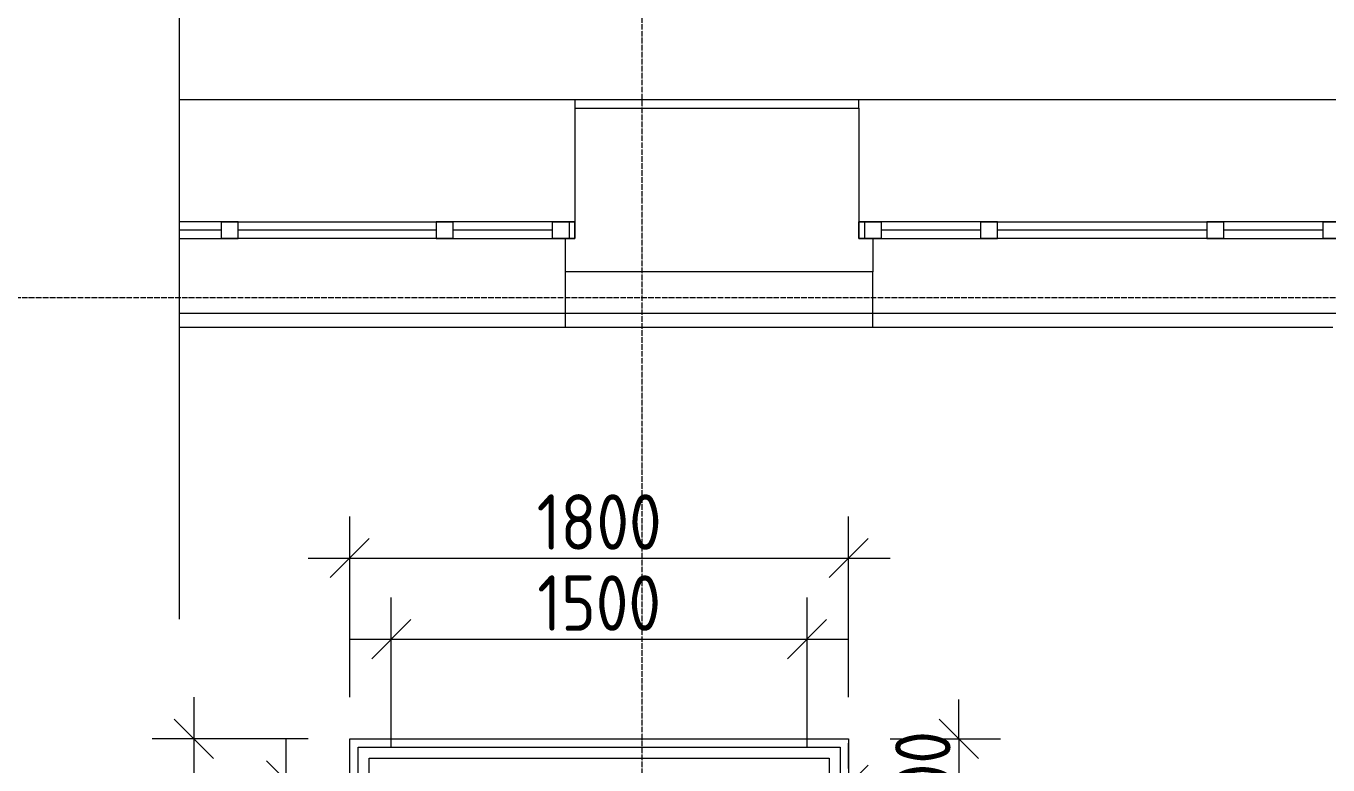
# Model space of a CAD drawing. Header units: millimetres. Extents: x 504091 to 2165846, y 135022 to 442887.
# Drawn here: x 1018545 to 1023243, y 327809 to 330475 of the extents above; entities that cross this region are included whole.
import ezdxf

# ---------------------------------------------------------------- set-up
doc = ezdxf.new("R2010")
doc.units = ezdxf.units.MM
doc.linetypes.add('ADSK_Линия сетки', pattern=[25, 20, -2.5, 0, -2.5])
doc.linetypes.add('осеваяX2', pattern=[4, 2.5, -0.5, 0.5, -0.5])
doc.layers.get('Defpoints').update_dxf_attribs({"color": 255})
for name, color, linetype, lineweight in [('+АР_Вспомогательная', 7, 'Continuous', 9), ('Ограждение', 7, 'Continuous', 18), ('Оси', 165, 'осеваяX2', 13), ('Пандусы', 7, 'Continuous', 18), ('размеры', 7, 'Continuous', 9)]:
    doc.layers.add(name, color=color, linetype=linetype, lineweight=lineweight)
doc.layers.add('PDF _Подложка без мебели', color=7, linetype='Continuous')
doc.styles.add('GOST Common_3', font='GOST_Common.ttf', dxfattribs={"height": 250})
doc.styles.add('GOST Common_6', font='GOST_Common.ttf', dxfattribs={"width": 0.9, "height": 200})
doc.dimstyles.new('ADSK_Основной_2_5_мм_округление_до_1', dxfattribs={"dimscale": 304.8, "dimtxt": 251.428749, "dimasz": 0.463911, "dimexe": 0.492126, "dimexo": 0.492126, "dimgap": 0.098425, "dimtad": 1, "dimdec": 0, "dimdsep": 46, "dimtxsty": 'GOST Common_3', "dimblk1": 'OBLIQUE', "dimblk2": 'OBLIQUE', "dimsah": 1, "dimcen": 0.09, "dimdle": 0.492126, "dimazin": 2, "dimtfac": 1, "dimtdec": 4, "dimtix": 1, "dimtmove": 0, "dimatfit": 3, "dimfxl": 0, "dimtvp": 1, "dimtolj": 1, "dimtzin": 0, "dimlwd": 20, "dimlwe": 20, "dimarcsym": 0})

# ---------------------------------------------------------------- blocks, each defined once
blk = doc.blocks.new('Ограждение - Ограждение-2039147-План 1-го этажа')
at = {"layer": 'Ограждение'}
for p, q in [((9124.3, 173.3), (10864.3, 173.3)), ((9124.3, -1566.7), (9124.3, 173.3)), ((10864.3, 173.3), (10864.3, -126.7)), ((9164.3, 133.3), (10824.3, 133.3)), ((9164.3, -1526.7), (9164.3, 133.3)), ((10824.3, 133.3), (10824.3, -166.7))]:
    blk.add_line(p, q, dxfattribs=at)
blk = doc.blocks.new('_Oblique')
at = {"color": 0, "linetype": 'ByBlock', "lineweight": -2}
blk.add_line((-0.5, -0.5), (0.5, 0.5), dxfattribs=at)
blk = doc.blocks.new('*D962')
at = {"layer": 'Defpoints', "color": 0, "lineweight": 20, "transparency": 16777216}
for p in [(1021363.4, 328263.2), (1019863.4, 327723.3), (1021363.4, 327723.3)]:
    blk.add_point(p, dxfattribs=at)
at = {"layer": 'размеры', "color": 0, "transparency": 16777216}
for p, q in [((1019863.4, 327873.3), (1019863.4, 328413.2)), ((1021363.4, 327873.3), (1021363.4, 328413.2)), ((1019713.4, 328263.2), (1021513.4, 328263.2))]:
    blk.add_line(p, q, dxfattribs=at)
at = {"layer": 'размеры', "color": 0, "transparency": 16777216, "xscale": 141.4, "yscale": 141.4, "zscale": 141.4, "rotation": 180}
blk.add_blockref('_Oblique', (1019863.4, 328263.2), dxfattribs=at)
at = {"layer": 'размеры', "color": 0, "transparency": 16777216, "xscale": 141.4, "yscale": 141.4, "zscale": 141.4}
blk.add_blockref('_Oblique', (1021363.4, 328263.2), dxfattribs=at)
at = {"layer": 'размеры', "color": 0, "lineweight": 20, "transparency": 16777216, "insert": (1020613.4, 328393.2), "char_height": 200, "width": 700.591, "attachment_point": 5, "style": 'GOST Common_6'}
blk.add_mtext('\\A1;1500', dxfattribs=at)
blk = doc.blocks.new('*D963')
at = {"layer": 'Defpoints', "color": 0, "lineweight": 20, "transparency": 16777216}
for p in [(1019893.4, 327753.3), (1019483.3, 326253.3), (1019893.4, 326253.3)]:
    blk.add_point(p, dxfattribs=at)
at = {"layer": 'размеры', "color": 0, "transparency": 16777216}
for p, q in [((1019483.3, 327903.3), (1019483.3, 326103.3)), ((1019743.4, 327753.3), (1019333.3, 327753.3)), ((1019743.4, 326253.3), (1019333.3, 326253.3))]:
    blk.add_line(p, q, dxfattribs=at)
at = {"layer": 'размеры', "color": 0, "transparency": 16777216, "xscale": 141.4, "yscale": 141.4, "zscale": 141.4}
for p, rotation in [((1019483.3, 327753.3), 90), ((1019483.3, 326253.3), 270)]:
    blk.add_blockref('_Oblique', p, dxfattribs=dict(at, rotation=rotation))
at = {"layer": 'размеры', "color": 0, "lineweight": 20, "transparency": 16777216, "insert": (1019353.3, 327003.3), "char_height": 200, "width": 700.591, "attachment_point": 5, "rotation": 90, "style": 'GOST Common_6'}
blk.add_mtext('\\A1;1500', dxfattribs=at)
blk = doc.blocks.new('*D1006')
at = {"layer": 'Defpoints', "color": 0, "lineweight": 20, "transparency": 16777216}
for p in [(1021513.4, 328555.5), (1019713.4, 327903.3), (1021513.4, 327903.3)]:
    blk.add_point(p, dxfattribs=at)
at = {"layer": 'размеры', "color": 0, "transparency": 16777216}
for p, q in [((1019713.4, 328053.3), (1019713.4, 328705.5)), ((1021513.4, 328053.3), (1021513.4, 328705.5)), ((1019563.4, 328555.5), (1021663.4, 328555.5))]:
    blk.add_line(p, q, dxfattribs=at)
at = {"layer": 'размеры', "color": 0, "transparency": 16777216, "xscale": 141.4, "yscale": 141.4, "zscale": 141.4, "rotation": 180}
blk.add_blockref('_Oblique', (1019713.4, 328555.5), dxfattribs=at)
at = {"layer": 'размеры', "color": 0, "transparency": 16777216, "xscale": 141.4, "yscale": 141.4, "zscale": 141.4}
blk.add_blockref('_Oblique', (1021513.4, 328555.5), dxfattribs=at)
at = {"layer": 'размеры', "color": 0, "lineweight": 20, "transparency": 16777216, "insert": (1020613.4, 328685.5), "char_height": 200, "attachment_point": 5, "style": 'GOST Common_6'}
blk.add_mtext('\\A1;1800', dxfattribs=at)
blk = doc.blocks.new('*D1007')
at = {"layer": 'Defpoints', "color": 0, "lineweight": 20, "transparency": 16777216}
for p in [(1019713.4, 327903.3), (1019150.7, 326103.3), (1019713.4, 326103.3)]:
    blk.add_point(p, dxfattribs=at)
at = {"layer": 'размеры', "color": 0, "transparency": 16777216}
for p, q in [((1019150.7, 328053.3), (1019150.7, 325953.3)), ((1019563.4, 327903.3), (1019000.7, 327903.3)), ((1019563.4, 326103.3), (1019000.7, 326103.3))]:
    blk.add_line(p, q, dxfattribs=at)
at = {"layer": 'размеры', "color": 0, "transparency": 16777216, "xscale": 141.4, "yscale": 141.4, "zscale": 141.4}
for p, rotation in [((1019150.7, 327903.3), 90), ((1019150.7, 326103.3), 270)]:
    blk.add_blockref('_Oblique', p, dxfattribs=dict(at, rotation=rotation))
at = {"layer": 'размеры', "color": 0, "lineweight": 20, "transparency": 16777216, "insert": (1019020.7, 327003.3), "char_height": 200, "attachment_point": 5, "rotation": 90, "style": 'GOST Common_6'}
blk.add_mtext('\\A1;1800', dxfattribs=at)
blk = doc.blocks.new('*D1015')
at = {"layer": 'Defpoints', "color": 0, "lineweight": 20, "transparency": 16777216}
for p in [(1027828.4, 327737.4), (1021513.4, 327646), (1027828.4, 327646)]:
    blk.add_point(p, dxfattribs=at)
at = {"layer": 'размеры', "color": 0, "transparency": 16777216}
for p, q in [((1021513.4, 327796), (1021513.4, 327887.4)), ((1027828.4, 327796), (1027828.4, 327887.4)), ((1021363.4, 327737.4), (1027978.4, 327737.4))]:
    blk.add_line(p, q, dxfattribs=at)
at = {"layer": 'размеры', "color": 0, "transparency": 16777216, "xscale": 141.4, "yscale": 141.4, "zscale": 141.4, "rotation": 180}
blk.add_blockref('_Oblique', (1021513.4, 327737.4), dxfattribs=at)
at = {"layer": 'размеры', "color": 0, "transparency": 16777216, "xscale": 141.4, "yscale": 141.4, "zscale": 141.4}
blk.add_blockref('_Oblique', (1027828.4, 327737.4), dxfattribs=at)
at = {"layer": 'размеры', "color": 0, "lineweight": 20, "transparency": 16777216, "insert": (1024670.9, 327867.4), "char_height": 200, "attachment_point": 5, "style": 'GOST Common_6'}
blk.add_mtext('\\A1;6315', dxfattribs=at)
blk = doc.blocks.new('*D1022')
at = {"layer": 'Defpoints', "color": 0, "lineweight": 20, "transparency": 16777216}
for p in [(1021513.4, 327903.3), (1021513.4, 327603.3), (1021911.3, 327603.3)]:
    blk.add_point(p, dxfattribs=at)
at = {"layer": 'размеры', "color": 0, "transparency": 16777216}
for p, q in [((1021911.3, 327903.3), (1021911.3, 328044.7)), ((1021663.4, 327903.3), (1022061.3, 327903.3)), ((1021911.3, 327903.3), (1021911.3, 327603.3)), ((1021663.4, 327603.3), (1022061.3, 327603.3)), ((1021911.3, 327603.3), (1021911.3, 327461.9))]:
    blk.add_line(p, q, dxfattribs=at)
at = {"layer": 'размеры', "color": 0, "transparency": 16777216, "xscale": 141.4, "yscale": 141.4, "zscale": 141.4}
for p, rotation in [((1021911.3, 327903.3), 270), ((1021911.3, 327603.3), 90)]:
    blk.add_blockref('_Oblique', p, dxfattribs=dict(at, rotation=rotation))
at = {"layer": 'размеры', "color": 0, "lineweight": 20, "transparency": 16777216, "insert": (1021781.3, 327753.3), "char_height": 200, "attachment_point": 5, "rotation": 90, "style": 'GOST Common_6'}
blk.add_mtext('\\A1;300', dxfattribs=at)

msp = doc.modelspace()

# ---------------------------------------------------------------- linework, layer by layer
at = {"layer": '+АР_Вспомогательная', "color": 7, "linetype": 'Continuous', "ltscale": 50}
msp.add_lwpolyline([(1019098.3197, 332231.2114), (1019098.3197, 330840.9836), (1019348.3197, 330778.4836), (1018848.3197, 330653.4836), (1019098.3197, 330590.9836), (1019098.3197, 328335.2112)], dxfattribs=at)
at = {"layer": 'PDF _Подложка без мебели', "lineweight": 18}
for points in [[(1020525.521, 330208.2106), (1019098.3197, 330208.2106)], [(1023345.5223, 330208.2106), (1023305.5198, 330208.2106), (1021550.521, 330208.2106), (1020525.521, 330208.2106), (1020525.521, 330178.2057), (1020525.521, 329768.2082), (1020445.5223, 329768.2082), (1020085.5216, 329768.2082), (1020025.521, 329768.2082), (1020025.521, 329708.2106), (1020085.5216, 329708.2106), (1020025.521, 329708.2106), (1019310.5216, 329708.2106), (1019310.5216, 329768.2082), (1019250.521, 329768.2082), (1019098.3197, 329768.2082)], [(1021550.521, 330178.2057), (1021550.521, 330208.2106)], [(1020525.521, 330178.2057), (1021550.521, 330178.2057), (1021550.521, 329768.2082), (1021550.521, 329708.2106), (1021630.5198, 329708.2106), (1021550.521, 329708.2106), (1021550.521, 329768.2082), (1021630.5198, 329768.2082), (1021550.521, 329768.2082)], [(1019098.3197, 329708.2106), (1019250.521, 329708.2106), (1019250.521, 329768.2082), (1019310.5216, 329768.2082), (1020025.521, 329768.2082), (1020085.5216, 329768.2082), (1020085.5216, 329708.2106), (1020445.5223, 329708.2106), (1020525.521, 329708.2106), (1020445.5223, 329708.2106), (1020445.5223, 329768.2082), (1020525.521, 329768.2082), (1020525.521, 329708.2106), (1020525.521, 329768.2082)], [(1020505.5198, 329768.2082), (1020505.5198, 329708.2106)], [(1021570.5223, 329768.2082), (1021570.5223, 329708.2106)], [(1023305.5198, 329768.2082), (1023225.521, 329768.2082), (1022865.5204, 329768.2082), (1022805.5198, 329768.2082), (1022805.5198, 329708.2106), (1022865.5204, 329708.2106), (1022805.5198, 329708.2106), (1022050.521, 329708.2106), (1022050.521, 329768.2082), (1021990.5204, 329768.2082), (1021630.5198, 329768.2082), (1021630.5198, 329708.2106), (1021990.5204, 329708.2106), (1021990.5204, 329768.2082), (1022050.521, 329768.2082), (1022805.5198, 329768.2082), (1022865.5204, 329768.2082), (1022865.5204, 329708.2106), (1023225.521, 329708.2106), (1023305.5198, 329708.2106), (1023225.521, 329708.2106), (1023225.521, 329768.2082), (1023305.5198, 329768.2082)], [(1019250.521, 329738.2094), (1019098.3197, 329738.2094)], [(1020025.521, 329738.2094), (1019310.5216, 329738.2094)], [(1020445.5223, 329738.2094), (1020085.5216, 329738.2094)], [(1021990.5204, 329738.2094), (1021630.5198, 329738.2094)], [(1022805.5198, 329738.2094), (1022050.521, 329738.2094)], [(1023225.521, 329738.2094), (1022865.5204, 329738.2094)], [(1020490.5204, 329708.2106), (1020490.5204, 329588.2094), (1020490.5204, 329388.2094), (1021600.521, 329388.2094), (1023260.5216, 329388.2094)], [(1021600.521, 329708.2106), (1021600.521, 329588.2094), (1020490.5204, 329588.2094)], [(1021600.521, 329588.2094), (1021600.521, 329588.2094)], [(1021600.521, 329388.2094), (1021600.521, 329588.2094)], [(1027220.5223, 329438.2094), (1027219.5213, 329438.2094), (1026055.5198, 329438.2094), (1024415.5204, 329438.2094), (1024414.5225, 329438.2094), (1023260.5216, 329438.2094), (1021600.521, 329438.2094), (1021599.5201, 329438.2094), (1020490.5204, 329438.2094), (1019098.3197, 329438.2094)], [(1019098.3197, 329388.2094), (1020490.5204, 329388.2094)]]:
    msp.add_lwpolyline(points, dxfattribs=at)
for points in [[(1019310.5216, 329708.2106), (1019250.521, 329708.2106)], [(1022050.521, 329708.2106), (1021990.5204, 329708.2106)]]:
    msp.add_lwpolyline(points, close=True, dxfattribs=at)
at = {"layer": 'Оси', "linetype": 'ADSK_Линия сетки'}
for p, q in [((1020768.6554, 318689.9319), (1020768.6554, 331753.4131)), ((1014992.1169, 329494.979), (1045712.17, 329494.979))]:
    msp.add_line(p, q, dxfattribs=at)
at = {"layer": 'Пандусы'}
for p, q in [((1019713.3856, 327903.3051), (1021513.3856, 327903.3051)), ((1019713.3856, 326103.3016), (1019713.3856, 327903.3051)), ((1021513.3856, 327903.3051), (1021513.3856, 327603.3051))]:
    msp.add_line(p, q, dxfattribs=at)

# ---------------------------------------------------------------- block references
at = {"layer": 'Ограждение'}
msp.add_blockref('Ограждение - Ограждение-2039147-План 1-го этажа', (1010619.0901, 327699.979), dxfattribs=at)

# ---------------------------------------------------------------- dimensions: what is measured, and where the dimension line sits
at = {"layer": 'размеры', "lineweight": 20}
for base, p1, p2, picture, middle in [((1021513.3856, 328555.4983), (1019713.3856, 327903.3051), (1021513.3856, 327903.3051), '*D1006', (1020613.3856, 328685.4983)), ((1021363.3856, 328263.1573), (1019863.3856, 327723.3051), (1021363.3856, 327723.3051), '*D962', (1020613.3856, 328393.1573)), ((1027828.3856, 327737.4009), (1021513.3856, 327645.9668), (1027828.3856, 327645.9668), '*D1015', (1024670.8856, 327867.4009))]:
    dim = msp.add_linear_dim(base=base, p1=p1, p2=p2, dimstyle='ADSK_Основной_2_5_мм_округление_до_1', override={"dimtxt": 230, "dimpost": '<>', "dimtxsty": 'GOST Common_6', "dimfxl": 1500, "dimlwd": 65535, "dimlwe": 65535}, dxfattribs=at)
    dim.commit()
    dim.dimension.update_dxf_attribs({"geometry": picture, "text_midpoint": middle})
for base, p1, p2, override, picture, middle in [((1019150.7359, 326103.3016), (1019713.3856, 327903.3051), (1019713.3856, 326103.3016), {"dimtxt": 230, "dimpost": '<>', "dimtxsty": 'GOST Common_6', "dimfxl": 1500.003468, "dimlwd": 65535, "dimlwe": 65535}, '*D1007', (1019020.7359, 327003.3033)), ((1021911.2512, 327603.3051), (1021513.3856, 327903.3051), (1021513.3856, 327603.3051), {"dimtxt": 230, "dimpost": '<>', "dimtxsty": 'GOST Common_6', "dimfxl": 1500, "dimlwd": 65535, "dimlwe": 65535}, '*D1022', (1021781.2512, 327753.3051)), ((1019483.3458, 326253.3016), (1019893.3856, 327753.3051), (1019893.3856, 326253.3016), {"dimtxt": 230, "dimpost": '<>', "dimtxsty": 'GOST Common_6', "dimfxl": 1500.003468, "dimlwd": 65535, "dimlwe": 65535}, '*D963', (1019353.3458, 327003.3033))]:
    dim = msp.add_linear_dim(base=base, p1=p1, p2=p2, angle=90, dimstyle='ADSK_Основной_2_5_мм_округление_до_1', override=override, dxfattribs=at)
    dim.commit()
    dim.dimension.update_dxf_attribs({"geometry": picture, "text_midpoint": middle})

doc.saveas('drawing.dxf')
